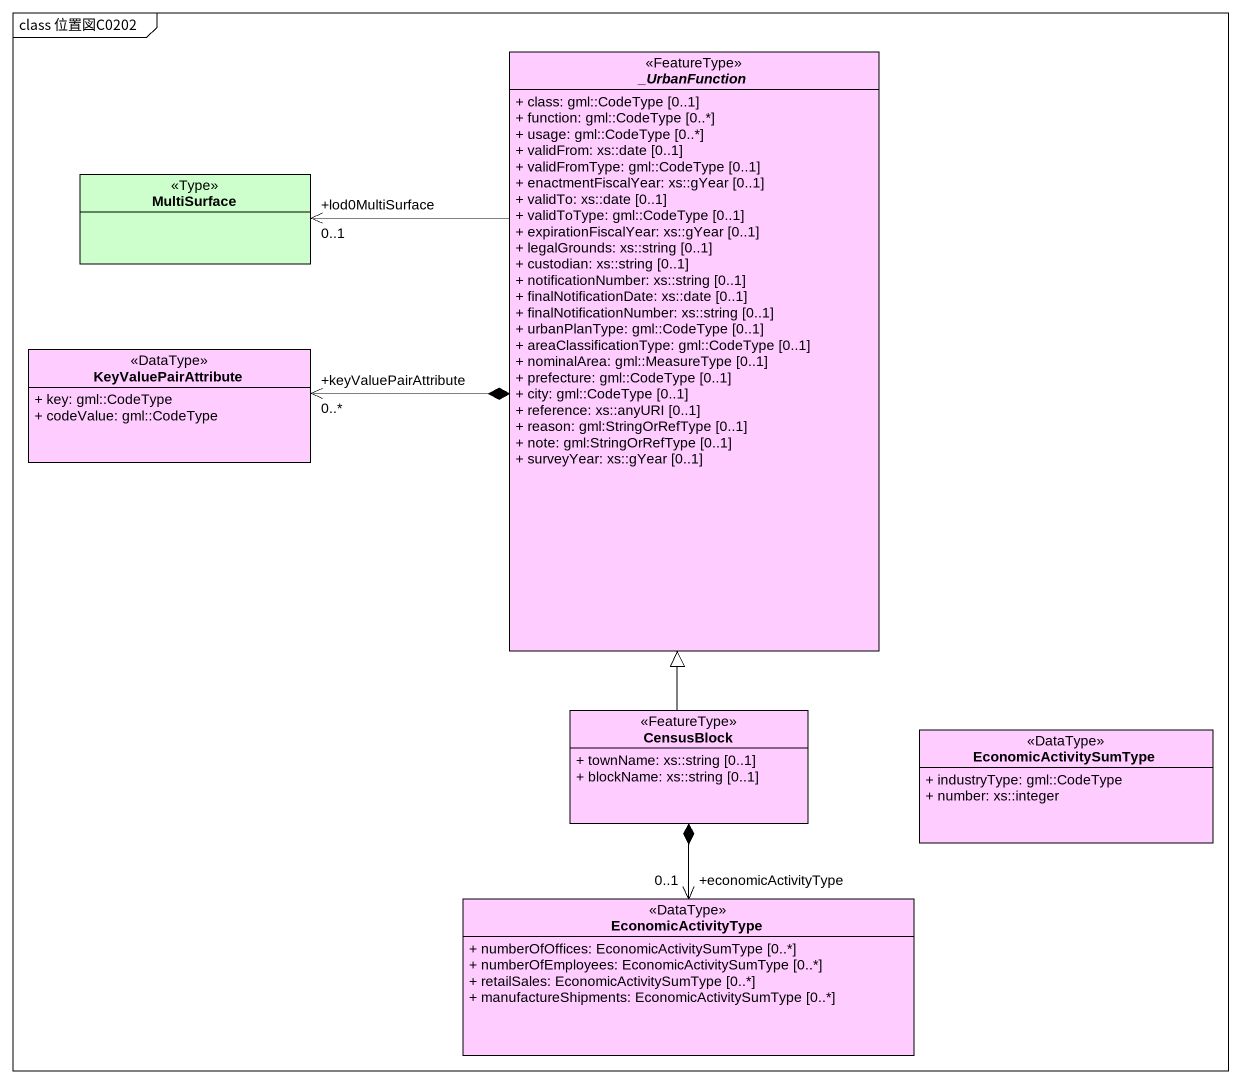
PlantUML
@startuml
mainframe class 位置図C0202
hide circle
hide empty members
skinparam classAttributeIconSize 0
abstract class "_UrbanFunction" as UrbanFunction <<FeatureType>> #FFCCFF {
  + class: gml::CodeType [0..1]
  + function: gml::CodeType [0..*]
  + usage: gml::CodeType [0..*]
  + validFrom: xs::date [0..1]
  + validFromType: gml::CodeType [0..1]
  + enactmentFiscalYear: xs::gYear [0..1]
  + validTo: xs::date [0..1]
  + validToType: gml::CodeType [0..1]
  + expirationFiscalYear: xs::gYear [0..1]
  + legalGrounds: xs::string [0..1]
  + custodian: xs::string [0..1]
  + notificationNumber: xs::string [0..1]
  + finalNotificationDate: xs::date [0..1]
  + finalNotificationNumber: xs::string [0..1]
  + urbanPlanType: gml::CodeType [0..1]
  + areaClassificationType: gml::CodeType [0..1]
  + nominalArea: gml::MeasureType [0..1]
  + prefecture: gml::CodeType [0..1]
  + city: gml::CodeType [0..1]
  + reference: xs::anyURI [0..1]
  + reason: gml:StringOrRefType [0..1]
  + note: gml:StringOrRefType [0..1]
  + surveyYear: xs::gYear [0..1]
}
class MultiSurface <<Type>> #CCFFCC
class KeyValuePairAttribute <<DataType>> #FFCCFF {
  + key: gml::CodeType
  + codeValue: gml::CodeType
}
class CensusBlock <<FeatureType>> #FFCCFF {
  + townName: xs::string [0..1]
  + blockName: xs::string [0..1]
}
class EconomicActivitySumType <<DataType>> #FFCCFF {
  + industryType: gml::CodeType
  + number: xs::integer
}
class EconomicActivityType <<DataType>> #FFCCFF {
  + numberOfOffices: EconomicActivitySumType [0..*]
  + numberOfEmployees: EconomicActivitySumType [0..*]
  + retailSales: EconomicActivitySumType [0..*]
  + manufactureShipments: EconomicActivitySumType [0..*]
}
MultiSurface "+lod0MultiSurface\n0..1" <-right- UrbanFunction
KeyValuePairAttribute "+keyValuePairAttribute\n0..*" <-right-* UrbanFunction
CensusBlock -up-|> UrbanFunction
EconomicActivityType "+economicActivityType\n0..1" <-up-* CensusBlock
@enduml
